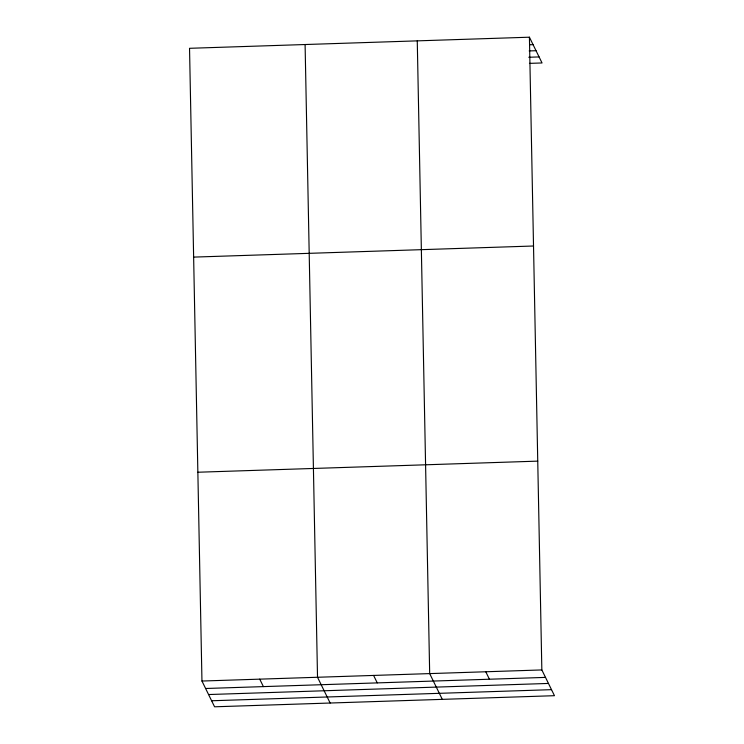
<?xml version="1.0" encoding="UTF-8"?>
<svg xmlns="http://www.w3.org/2000/svg" width="744" height="744" viewBox="0 0 744 744"><rect width="100%" height="100%" fill="white"/><g stroke="black" fill="none" stroke-linecap="round" stroke-linejoin="round"><path stroke-width="1.12" d="M529.421 37.2L189.534 48.304L201.959 681.039L214.579 706.8L554.466 695.696L541.846 669.935L529.421 37.2L542.041 62.961L529.458 63.37M529.644 44.77L533.076 44.659M529.17 50.927L536.043 50.704M528.789 57.26L539.084 56.925M193.635 257.108L533.522 246.004M197.858 472.235L537.745 461.131M201.959 681.039L541.846 669.935M205.614 688.498L545.501 677.393M208.571 694.543L548.458 683.438M211.612 700.764L551.509 689.66M485.767 671.767L489.422 679.226M442.299 699.36L429.679 673.599L417.263 40.864M373.6 675.431L377.255 682.89M330.141 703.024L317.521 677.263L305.096 44.528M259.74 679.151L263.395 686.61"/></g></svg>
